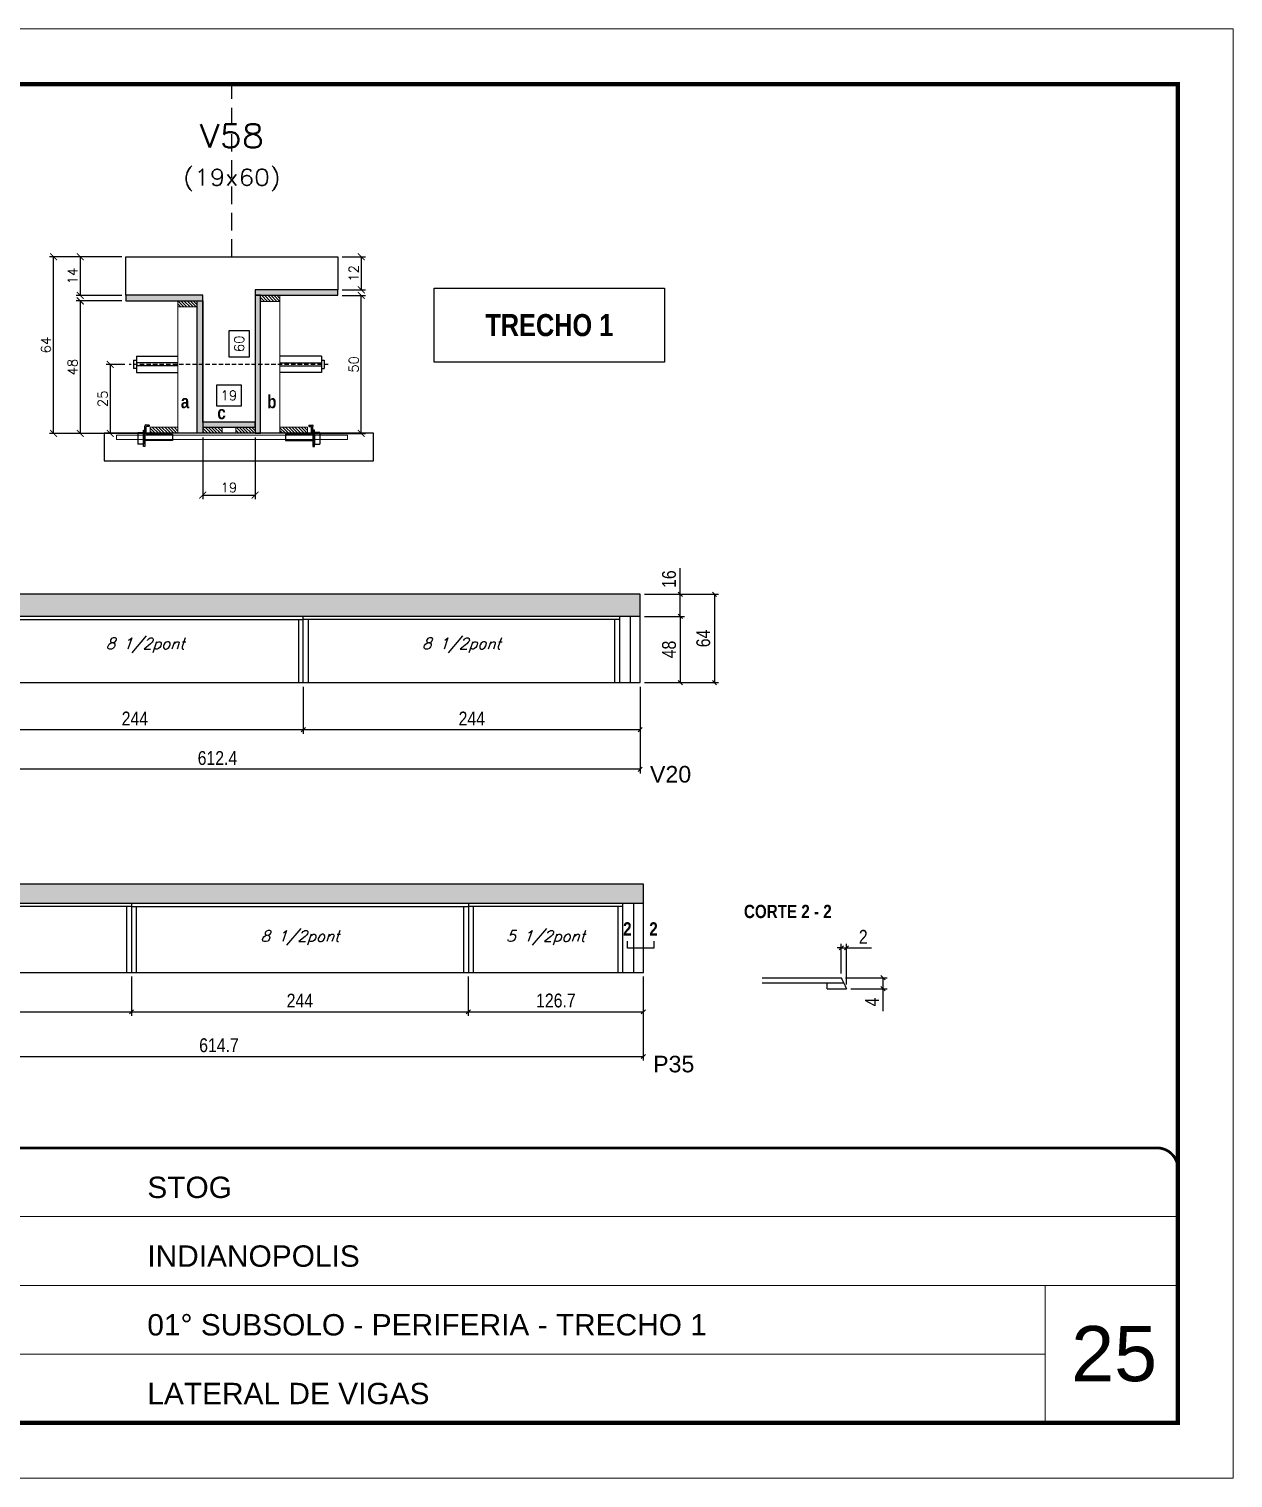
# Model space of a CAD drawing. Extents: x 0 to 6325, y 5574 to 19307.
# Drawn here: x 613 to 1485, y 10169 to 11219 of the extents above; entities that cross this region are included whole.
import ezdxf
from ezdxf.enums import TextEntityAlignment as Align

# ---------------------------------------------------------------- set-up
doc = ezdxf.new("R2010")
doc.units = 0
for name, pattern in [('CONTINUO', [0]), ('DASHED', [0.75, 0.5, -0.25]), ('HIDDEN', [9.525, 6.35, -3.175])]:
    doc.linetypes.add(name, pattern=pattern)
for name, color, linetype in [('1', 1, 'Continuous'), ('5', 5, 'Continuous'), ('barrote', 251, 'Continuous'), ('COTA', 241, 'Continuous'), ('Cota Seção (2x)', 4, 'Continuous'), ('detalhes', 4, 'Continuous'), ('Hachura', 253, 'Continuous'), ('NOMENCLATURA', 7, 'Continuous'), ('Painéis', 200, 'Continuous'), ('presilha', 1, 'Continuous'), ('SARR_2.2x7', 40, 'Continuous'), ('SARR_3.5x7', 81, 'Continuous'), ('TENSOR', 3, 'Continuous'), ('texto', 7, 'Continuous'), ('Texto de Titulo', 7, 'Continuous'), ('Texto Qtd Sarr', 242, 'Continuous')]:
    doc.layers.add(name, color=color, linetype=linetype)
for name, color, linetype, lineweight in [('CARIMBO', 255, 'Continuous', 9), ('CONCRETO', 251, 'Continuous', 25), ('Folhas', 255, 'Continuous', 9), ('Madeira', 126, 'Continuous', 18), ('SARRAFO DE PRESSAO', 251, 'DASHED', 9), ('SCO-___-LAJ', 2, 'Continuous', 0), ('Texto Seção', 7, 'Continuous', 15)]:
    doc.layers.add(name, color=color, linetype=linetype, lineweight=lineweight)
doc.styles.add('arial', font='arial.ttf')
doc.styles.add('COTA TECNICA', font='techl___.ttf', dxfattribs={"height": 10})
doc.styles.add('ROMANC', font='techb___.ttf', dxfattribs={"height": 2.5})
doc.styles.add('Romans', font='romans.shx')
doc.styles.get("Standard").update_dxf_attribs({"font": 'arial.ttf'})
doc.styles.add('TECNICA', font='techb___.ttf', dxfattribs={"height": 10})
doc.dimstyles.new('Cota Seção (2x)', dxfattribs={"dimtxt": 7, "dimasz": 5, "dimexe": 3, "dimexo": 3, "dimgap": 2, "dimtad": 3, "dimdec": 1, "dimlfac": 0.5, "dimzin": 12, "dimdsep": 46, "dimtxsty": 'Romans', "dimblk": 'ARCHTICK', "dimcen": 0, "dimclrd": 4, "dimclre": 4, "dimclrt": 1, "dimadec": 1, "dimazin": 3, "dimtfac": 1, "dimtdec": 1, "dimtmove": 0, "dimatfit": 3, "dimldrblk": 'OBLIQUE', "dimfxl": 1, "dimtolj": 1, "dimtzin": 12, "dimarcsym": 0})
doc.dimstyles.new('Cota Seção interna', dxfattribs={"dimtxt": 7, "dimasz": 6, "dimexe": 0.18, "dimexo": 2, "dimgap": -4, "dimtad": 3, "dimdec": 1, "dimlfac": 0.5, "dimzin": 12, "dimdsep": 46, "dimtxsty": 'Romans', "dimblk": 'ARCHTICK', "dimcen": 0.09, "dimse1": 1, "dimse2": 1, "dimsd1": 1, "dimsd2": 1, "dimclrd": 180, "dimclre": 5, "dimclrt": 1, "dimadec": 0, "dimazin": 3, "dimtfac": 1, "dimtdec": 1, "dimtofl": 0, "dimtmove": 0, "dimatfit": 3, "dimldrblk": 'ARCHTICK', "dimfxl": 1, "dimtolj": 1, "dimtzin": 0, "dimarcsym": 0})
doc.dimstyles.new('PAINEL', dxfattribs={"dimtxt": 10, "dimasz": 3, "dimexe": 3, "dimexo": 3, "dimgap": 3, "dimtad": 1, "dimdec": 1, "dimzin": 12, "dimdsep": 46, "dimtxsty": 'COTA TECNICA', "dimblk1": 'OBLIQUE', "dimblk2": 'OBLIQUE', "dimsah": 1, "dimcen": 0.9, "dimclrd": 4, "dimclre": 4, "dimclrt": 240, "dimadec": 1, "dimazin": 3, "dimtfac": 1, "dimtdec": 1, "dimtmove": 0, "dimatfit": 3, "dimfxl": 1, "dimtolj": 1, "dimtzin": 12, "dimarcsym": 0})
pattern_1 = [(315, (23695.4202, 2695.9056), (1.12253202, 1.12253202), [])]

# ---------------------------------------------------------------- blocks, each defined once
blk = doc.blocks.new('9999999999')
at = {"color": 30, "linetype": 'CONTINUO'}
for p, q in [((98564.6, 34379.6), (99584, 34379.6)), ((98564.6, 34329.8), (99488, 34329.8)), ((99584, 34329.8), (99488, 34329.8)), ((99488, 34329.8), (99488, 34230.2)), ((98564.6, 34280), (99488, 34280))]:
    blk.add_line(p, q, dxfattribs=at)
at = {"color": 30, "linetype": 'CONTINUO', "const_width": 2}
blk.add_lwpolyline([(99584, 34230.2), (99584, 34414.4, 0.414214), (99569, 34429.4), (98229, 34429.4, 0.414214), (98214, 34414.4), (98214, 34245.2, 0.414214), (98229, 34230.2), (99584, 34230.2)], format="xyb", dxfattribs=at)
at = {"layer": 'Folhas'}
blk.add_lwpolyline([(98139, 34190.2), (99624, 34190.2), (99624, 35240.2), (98139, 35240.2)], close=True, dxfattribs=at)
at = {"layer": 'Folhas', "color": 30, "const_width": 3}
blk.add_lwpolyline([(98214, 34230.2), (99584, 34230.2), (99584, 35200.2), (98214, 35200.2)], close=True, dxfattribs=at)
at = {"color": 7, "linetype": 'Continuous', "ltscale": 5, "style": 'arial'}
for s, height, p in [('STOG', 15.48, (98837.7, 34393.1)), ('INDIANOPOLIS', 15.483, (98837.7, 34343.3)), ('01° SUBSOLO - PERIFERIA - TRECHO 1', 15.483, (98837.7, 34293.5)), ('LATERAL DE VIGAS', 15.483, (98837.7, 34243.7))]:
    blk.add_text(s, height=height, dxfattribs=at).set_placement(p)
blk = doc.blocks.new('titulo1')
at = {"layer": 'Defpoints', "color": 252, "linetype": 'HIDDEN', "ltscale": 2}
blk.add_line((0, 0), (0, 125), dxfattribs=at)
at = {"layer": 'Defpoints', "style": 'Romans', "oblique": 15}
blk.add_attdef('FOLHA', text='', height=10, dxfattribs=at).set_placement((0, 15.6), align=Align.MIDDLE_CENTER)
at = {"layer": 'Texto Qtd Sarr', "color": 3, "style": 'Romans', "oblique": 15}
for tag, height, p in [('TITULO', 17, (0, 71.4)), ('SEÇÃO', 12, (0, 41.5))]:
    blk.add_attdef(tag, text='', height=height, dxfattribs=at).set_placement(p, align=Align.MIDDLE_CENTER)
blk = doc.blocks.new('_ArchTick')
at = {"color": 0, "linetype": 'ByBlock', "const_width": 0.15}
blk.add_lwpolyline([(-0.5, -0.5), (0.5, 0.5)], dxfattribs=at)
blk = doc.blocks.new('*D3122')
at = {"layer": 'COTA', "color": 4, "lineweight": -2, "transparency": 16777216}
for p, q in [((839.8, 11053.5), (856.7, 11053.5)), ((853.7, 11053.5), (853.7, 11029.5)), ((839.8, 11029.5), (856.7, 11029.5))]:
    blk.add_line(p, q, dxfattribs=at)
at = {"layer": 'Defpoints', "color": 0, "transparency": 16777216}
for p in [(836.8, 11053.5), (836.8, 11029.5), (853.7, 11029.5)]:
    blk.add_point(p, dxfattribs=at)
at = {"layer": 'COTA', "color": 4, "lineweight": -2, "transparency": 16777216, "xscale": 5, "yscale": 5, "zscale": 5}
for p, rotation in [((853.7, 11053.5), 90), ((853.7, 11029.5), 270)]:
    blk.add_blockref('_ArchTick', p, dxfattribs=dict(at, rotation=rotation))
at = {"layer": 'COTA', "color": 1, "transparency": 16777216, "insert": (848.2, 11041.5), "char_height": 7, "attachment_point": 5, "rotation": 90, "style": 'Romans'}
blk.add_mtext('\\A1;12', dxfattribs=at)
blk = doc.blocks.new('_Oblique')
at = {"layer": '1', "color": 0, "lineweight": -2}
blk.add_line((-0.5, -0.5), (0.5, 0.5), dxfattribs=at)
blk = doc.blocks.new('*D3123')
at = {"layer": 'COTA', "color": 4, "lineweight": -2, "transparency": 16777216}
for p, q in [((680.2, 11053.5), (627.8, 11053.5)), ((630.8, 10925.5), (630.8, 11053.5)), ((702.2, 10925.5), (627.8, 10925.5))]:
    blk.add_line(p, q, dxfattribs=at)
at = {"layer": 'Defpoints', "color": 0, "transparency": 16777216}
for p in [(630.8, 11053.5), (683.2, 11053.5), (705.2, 10925.5)]:
    blk.add_point(p, dxfattribs=at)
at = {"layer": 'COTA', "color": 4, "lineweight": -2, "transparency": 16777216, "xscale": 5, "yscale": 5, "zscale": 5}
for p, rotation in [((630.8, 11053.5), 90), ((630.8, 10925.5), 270)]:
    blk.add_blockref('_ArchTick', p, dxfattribs=dict(at, rotation=rotation))
at = {"layer": 'COTA', "color": 1, "transparency": 16777216, "insert": (625.3, 10989.5), "char_height": 7, "attachment_point": 5, "rotation": 90, "style": 'Romans'}
blk.add_mtext('\\A1;64', dxfattribs=at)
blk = doc.blocks.new('*D3124')
at = {"layer": 'COTA', "color": 4, "lineweight": -2, "transparency": 16777216}
for p, q in [((839.8, 11025.5), (856.7, 11025.5)), ((853.7, 10925.5), (853.7, 11025.5)), ((813.4, 10925.5), (856.7, 10925.5))]:
    blk.add_line(p, q, dxfattribs=at)
at = {"layer": 'Defpoints', "color": 0, "transparency": 16777216}
for p in [(836.8, 11025.5), (853.7, 11025.5), (810.4, 10925.5)]:
    blk.add_point(p, dxfattribs=at)
at = {"layer": 'COTA', "color": 4, "lineweight": -2, "transparency": 16777216, "xscale": 5, "yscale": 5, "zscale": 5}
for p, rotation in [((853.7, 11025.5), 90), ((853.7, 10925.5), 270)]:
    blk.add_blockref('_ArchTick', p, dxfattribs=dict(at, rotation=rotation))
at = {"layer": 'COTA', "color": 1, "transparency": 16777216, "insert": (848.2, 10975.5), "char_height": 7, "attachment_point": 5, "rotation": 90, "style": 'Romans'}
blk.add_mtext('\\A1;50', dxfattribs=at)
blk = doc.blocks.new('*D3125')
at = {"layer": 'Cota Seção (2x)', "color": 180, "lineweight": -2, "transparency": 16777216}
for p, q in [((772.8, 10999.9), (757.8, 10999.9)), ((757.8, 10999.9), (757.8, 10980.9)), ((772.8, 10980.9), (772.8, 10999.9)), ((757.8, 10980.9), (772.8, 10980.9))]:
    blk.add_line(p, q, dxfattribs=at)
at = {"layer": 'Defpoints', "color": 0, "transparency": 16777216}
for p in [(776.8, 11053.5), (787.8, 11053.5), (787.8, 10933.5)]:
    blk.add_point(p, dxfattribs=at)
at = {"layer": 'Cota Seção (2x)', "color": 1, "transparency": 16777216, "insert": (765.3, 10990.4), "char_height": 7, "attachment_point": 5, "rotation": 90, "style": 'Romans'}
blk.add_mtext('\\A1;60', dxfattribs=at)
blk = doc.blocks.new('*D3126')
at = {"layer": 'COTA', "color": 4, "lineweight": -2, "transparency": 16777216}
for p, q in [((680.2, 11053.5), (647.1, 11053.5)), ((650.1, 11053.5), (650.1, 11025.5)), ((680.2, 11025.5), (647.1, 11025.5))]:
    blk.add_line(p, q, dxfattribs=at)
at = {"layer": 'Defpoints', "color": 0, "transparency": 16777216}
for p in [(683.2, 11053.5), (650.1, 11025.5), (683.2, 11025.5)]:
    blk.add_point(p, dxfattribs=at)
at = {"layer": 'COTA', "color": 4, "lineweight": -2, "transparency": 16777216, "xscale": 5, "yscale": 5, "zscale": 5}
for p, rotation in [((650.1, 11053.5), 90), ((650.1, 11025.5), 270)]:
    blk.add_blockref('_ArchTick', p, dxfattribs=dict(at, rotation=rotation))
at = {"layer": 'COTA', "color": 1, "transparency": 16777216, "insert": (644.6, 11039.5), "char_height": 7, "attachment_point": 5, "rotation": 90, "style": 'Romans'}
blk.add_mtext('\\A1;14', dxfattribs=at)
blk = doc.blocks.new('*D3127')
at = {"layer": 'COTA', "color": 4, "lineweight": -2, "transparency": 16777216}
for p, q in [((680.2, 11021.5), (647.1, 11021.5)), ((650.1, 11021.5), (650.1, 10925.5)), ((702.2, 10925.5), (647.1, 10925.5))]:
    blk.add_line(p, q, dxfattribs=at)
at = {"layer": 'Defpoints', "color": 0, "transparency": 16777216}
for p in [(683.2, 11021.5), (650.1, 10925.5), (705.2, 10925.5)]:
    blk.add_point(p, dxfattribs=at)
at = {"layer": 'COTA', "color": 4, "lineweight": -2, "transparency": 16777216, "xscale": 5, "yscale": 5, "zscale": 5}
for p, rotation in [((650.1, 11021.5), 90), ((650.1, 10925.5), 270)]:
    blk.add_blockref('_ArchTick', p, dxfattribs=dict(at, rotation=rotation))
at = {"layer": 'COTA', "color": 1, "transparency": 16777216, "insert": (644.6, 10973.5), "char_height": 7, "attachment_point": 5, "rotation": 90, "style": 'Romans'}
blk.add_mtext('\\A1;48', dxfattribs=at)
blk = doc.blocks.new('PRESILHA METÁLICA 1')
at = {"layer": 'presilha'}
for p, q in [((7.5, 10.6), (7.5, 19.9)), ((12, 21), (8.6, 21)), ((9, 11.6), (9, 18.9)), ((12, 19.5), (9.6, 19.5)), ((12, 21), (12, 19.5)), ((0, 13), (6, 13)), ((0, 13), (0, 0)), ((6, 0), (0, 0)), ((6, 15.5), (7.5, 15.5)), ((6, -2.5), (6, 15.5)), ((6, 13), (6, 0)), ((7.5, 15.5), (7.5, -2.5)), ((37.5, 4.1), (7.5, 4.1)), ((37.5, 11), (9.6, 11)), ((37.5, 11), (37.5, 4.1)), ((7.5, -2.5), (6, -2.5))]:
    blk.add_line(p, q, dxfattribs=at)
for centre, radius, start, end in [((8.6, 19.9), 1.14, 90, 180), ((9.6, 18.9), 0.57, 90, 180), ((9.6, 11.6), 0.57, 180, 270)]:
    blk.add_arc(centre, radius, start, end, dxfattribs=at)
blk = doc.blocks.new('*D3128')
at = {"layer": 'COTA', "color": 4, "lineweight": -2, "transparency": 16777216}
for p, q in [((738.8, 10922.5), (738.8, 10877.8)), ((776.8, 10922.5), (776.8, 10877.8)), ((738.8, 10880.8), (776.8, 10880.8))]:
    blk.add_line(p, q, dxfattribs=at)
at = {"layer": 'Defpoints', "color": 0, "transparency": 16777216}
for p in [(738.8, 10925.5), (776.8, 10925.5), (776.8, 10880.8)]:
    blk.add_point(p, dxfattribs=at)
at = {"layer": 'COTA', "color": 4, "lineweight": -2, "transparency": 16777216, "xscale": 5, "yscale": 5, "zscale": 5, "rotation": 180}
blk.add_blockref('_ArchTick', (738.8, 10880.8), dxfattribs=at)
at = {"layer": 'COTA', "color": 4, "lineweight": -2, "transparency": 16777216, "xscale": 5, "yscale": 5, "zscale": 5}
blk.add_blockref('_ArchTick', (776.8, 10880.8), dxfattribs=at)
at = {"layer": 'COTA', "color": 1, "transparency": 16777216, "insert": (757.8, 10886.3), "char_height": 7, "attachment_point": 5, "style": 'Romans'}
blk.add_mtext('\\A1;19', dxfattribs=at)
blk = doc.blocks.new('*D3129')
at = {"layer": 'Cota Seção (2x)', "color": 180, "lineweight": -2, "transparency": 16777216}
for p, q in [((766.8, 10960.5), (748.8, 10960.5)), ((748.8, 10960.5), (748.8, 10945.5)), ((766.8, 10945.5), (766.8, 10960.5)), ((748.8, 10945.5), (766.8, 10945.5))]:
    blk.add_line(p, q, dxfattribs=at)
at = {"layer": 'Defpoints', "color": 0, "transparency": 16777216}
for p in [(776.8, 10941.5), (738.8, 10925.5), (776.8, 10925.5)]:
    blk.add_point(p, dxfattribs=at)
at = {"layer": 'Cota Seção (2x)', "color": 1, "transparency": 16777216, "insert": (757.8, 10953), "char_height": 7, "attachment_point": 5, "style": 'Romans'}
blk.add_mtext('\\A1;19', dxfattribs=at)
blk = doc.blocks.new('*D3130')
at = {"layer": 'COTA', "color": 4, "lineweight": -2, "transparency": 16777216}
for p, q in [((443.2, 10531.9), (443.2, 10471)), ((1057.9, 10531.9), (1057.9, 10471)), ((443.2, 10474), (1057.9, 10474))]:
    blk.add_line(p, q, dxfattribs=at)
at = {"layer": 'Defpoints', "color": 0, "transparency": 16777216}
for p in [(443.2, 10534.9), (1057.9, 10534.9), (1057.9, 10474)]:
    blk.add_point(p, dxfattribs=at)
at = {"layer": 'COTA', "color": 4, "lineweight": -2, "transparency": 16777216, "xscale": 3, "yscale": 3, "zscale": 3, "rotation": 180}
blk.add_blockref('_Oblique', (443.2, 10474), dxfattribs=at)
at = {"layer": 'COTA', "color": 4, "lineweight": -2, "transparency": 16777216, "xscale": 3, "yscale": 3, "zscale": 3}
blk.add_blockref('_Oblique', (1057.9, 10474), dxfattribs=at)
at = {"layer": 'COTA', "color": 240, "transparency": 16777216, "insert": (750.6, 10482.1), "char_height": 10, "attachment_point": 5, "style": 'COTA TECNICA'}
blk.add_mtext('\\A1;614.7', dxfattribs=at)
blk = doc.blocks.new('*D3131')
at = {"layer": 'COTA', "color": 4, "lineweight": -2, "transparency": 16777216}
for p, q in [((443.3, 10741.9), (443.3, 10679.1)), ((1055.7, 10741.9), (1055.7, 10679.1)), ((1055.7, 10682.1), (443.3, 10682.1))]:
    blk.add_line(p, q, dxfattribs=at)
at = {"layer": 'Defpoints', "color": 0, "transparency": 16777216}
for p in [(443.3, 10744.9), (1055.7, 10744.9), (443.3, 10682.1)]:
    blk.add_point(p, dxfattribs=at)
at = {"layer": 'COTA', "color": 4, "lineweight": -2, "transparency": 16777216, "xscale": 3, "yscale": 3, "zscale": 3, "rotation": 180}
blk.add_blockref('_Oblique', (443.3, 10682.1), dxfattribs=at)
at = {"layer": 'COTA', "color": 4, "lineweight": -2, "transparency": 16777216, "xscale": 3, "yscale": 3, "zscale": 3}
blk.add_blockref('_Oblique', (1055.7, 10682.1), dxfattribs=at)
at = {"layer": 'COTA', "color": 240, "transparency": 16777216, "insert": (749.5, 10690.2), "char_height": 10, "attachment_point": 5, "style": 'COTA TECNICA'}
blk.add_mtext('\\A1;612.4', dxfattribs=at)
blk = doc.blocks.new('*D4291')
at = {"layer": 'COTA', "color": 4, "lineweight": -2, "transparency": 16777216}
for p, q in [((1201.3, 10552.7), (1198.3, 10552.7)), ((1201.3, 10534.1), (1201.3, 10555.7)), ((1201.3, 10552.7), (1205.1, 10552.7)), ((1205.1, 10526.1), (1205.1, 10555.7)), ((1205.1, 10552.7), (1223.3, 10552.7))]:
    blk.add_line(p, q, dxfattribs=at)
at = {"layer": 'Defpoints', "color": 0, "transparency": 16777216}
for p in [(1205.1, 10552.7), (1201.3, 10531.1), (1205.1, 10523.1)]:
    blk.add_point(p, dxfattribs=at)
at = {"layer": 'COTA', "color": 4, "lineweight": -2, "transparency": 16777216, "xscale": 3, "yscale": 3, "zscale": 3}
blk.add_blockref('_Oblique', (1201.3, 10552.7), dxfattribs=at)
at = {"layer": 'COTA', "color": 4, "lineweight": -2, "transparency": 16777216, "xscale": 3, "yscale": 3, "zscale": 3, "rotation": 180}
blk.add_blockref('_Oblique', (1205.1, 10552.7), dxfattribs=at)
at = {"layer": 'COTA', "color": 240, "transparency": 16777216, "insert": (1217.2, 10560.7), "char_height": 10, "attachment_point": 5, "style": 'COTA TECNICA'}
blk.add_mtext('\\A1;2', dxfattribs=at)
blk = doc.blocks.new('*D3132')
at = {"layer": 'COTA', "color": 4, "lineweight": -2, "transparency": 16777216}
for p, q in [((1204.3, 10531.1), (1234.5, 10531.1)), ((1208.1, 10523.1), (1234.5, 10523.1)), ((1231.5, 10531.1), (1231.5, 10523.1)), ((1231.5, 10523.1), (1231.5, 10506.9))]:
    blk.add_line(p, q, dxfattribs=at)
at = {"layer": 'Defpoints', "color": 0, "transparency": 16777216}
for p in [(1201.3, 10531.1), (1205.1, 10523.1), (1231.5, 10523.1)]:
    blk.add_point(p, dxfattribs=at)
at = {"layer": 'COTA', "color": 4, "lineweight": -2, "transparency": 16777216, "xscale": 3, "yscale": 3, "zscale": 3}
for p, rotation in [((1231.5, 10531.1), 90), ((1231.5, 10523.1), 270)]:
    blk.add_blockref('_Oblique', p, dxfattribs=dict(at, rotation=rotation))
at = {"layer": 'COTA', "color": 240, "transparency": 16777216, "insert": (1223.5, 10513.5), "char_height": 10, "attachment_point": 5, "rotation": 90, "style": 'COTA TECNICA'}
blk.add_mtext('\\A1;4', dxfattribs=at)
blk = doc.blocks.new('*D4292')
at = {"layer": 'COTA', "color": 4, "lineweight": -2, "transparency": 16777216}
for p, q in [((443.2, 10531.9), (443.2, 10503.4)), ((687.2, 10531.9), (687.2, 10503.4)), ((443.2, 10506.4), (687.2, 10506.4))]:
    blk.add_line(p, q, dxfattribs=at)
at = {"layer": 'Defpoints', "color": 0, "transparency": 16777216}
for p in [(443.2, 10534.9), (687.2, 10534.9), (687.2, 10506.4)]:
    blk.add_point(p, dxfattribs=at)
at = {"layer": 'COTA', "color": 4, "lineweight": -2, "transparency": 16777216, "xscale": 3, "yscale": 3, "zscale": 3, "rotation": 180}
blk.add_blockref('_Oblique', (443.2, 10506.4), dxfattribs=at)
at = {"layer": 'COTA', "color": 4, "lineweight": -2, "transparency": 16777216, "xscale": 3, "yscale": 3, "zscale": 3}
blk.add_blockref('_Oblique', (687.2, 10506.4), dxfattribs=at)
at = {"layer": 'COTA', "color": 240, "transparency": 16777216, "insert": (565.2, 10514.5), "char_height": 10, "attachment_point": 5, "style": 'COTA TECNICA'}
blk.add_mtext('\\A1;244', dxfattribs=at)
blk = doc.blocks.new('*D4293')
at = {"layer": 'COTA', "color": 4, "lineweight": -2, "transparency": 16777216}
for p, q in [((687.2, 10531.9), (687.2, 10503.4)), ((931.2, 10531.9), (931.2, 10503.4)), ((687.2, 10506.4), (931.2, 10506.4))]:
    blk.add_line(p, q, dxfattribs=at)
at = {"layer": 'Defpoints', "color": 0, "transparency": 16777216}
for p in [(687.2, 10534.9), (931.2, 10534.9), (931.2, 10506.4)]:
    blk.add_point(p, dxfattribs=at)
at = {"layer": 'COTA', "color": 4, "lineweight": -2, "transparency": 16777216, "xscale": 3, "yscale": 3, "zscale": 3, "rotation": 180}
blk.add_blockref('_Oblique', (687.2, 10506.4), dxfattribs=at)
at = {"layer": 'COTA', "color": 4, "lineweight": -2, "transparency": 16777216, "xscale": 3, "yscale": 3, "zscale": 3}
blk.add_blockref('_Oblique', (931.2, 10506.4), dxfattribs=at)
at = {"layer": 'COTA', "color": 240, "transparency": 16777216, "insert": (809.2, 10514.5), "char_height": 10, "attachment_point": 5, "style": 'COTA TECNICA'}
blk.add_mtext('\\A1;244', dxfattribs=at)
blk = doc.blocks.new('*D3133')
at = {"layer": 'COTA', "color": 4, "lineweight": -2, "transparency": 16777216}
for p, q in [((931.2, 10531.9), (931.2, 10503.4)), ((1057.9, 10531.9), (1057.9, 10503.4)), ((931.2, 10506.4), (1057.9, 10506.4))]:
    blk.add_line(p, q, dxfattribs=at)
at = {"layer": 'Defpoints', "color": 0, "transparency": 16777216}
for p in [(931.2, 10534.9), (1057.9, 10534.9), (1057.9, 10506.4)]:
    blk.add_point(p, dxfattribs=at)
at = {"layer": 'COTA', "color": 4, "lineweight": -2, "transparency": 16777216, "xscale": 3, "yscale": 3, "zscale": 3, "rotation": 180}
blk.add_blockref('_Oblique', (931.2, 10506.4), dxfattribs=at)
at = {"layer": 'COTA', "color": 4, "lineweight": -2, "transparency": 16777216, "xscale": 3, "yscale": 3, "zscale": 3}
blk.add_blockref('_Oblique', (1057.9, 10506.4), dxfattribs=at)
at = {"layer": 'COTA', "color": 240, "transparency": 16777216, "insert": (994.6, 10514.5), "char_height": 10, "attachment_point": 5, "style": 'COTA TECNICA'}
blk.add_mtext('\\A1;126.7', dxfattribs=at)
blk = doc.blocks.new('*D3137')
at = {"layer": 'COTA', "color": 4, "lineweight": -2, "transparency": 16777216}
for p, q in [((1058.7, 10792.9), (1087.7, 10792.9)), ((1084.7, 10792.9), (1084.7, 10744.9)), ((1058.7, 10744.9), (1087.7, 10744.9))]:
    blk.add_line(p, q, dxfattribs=at)
at = {"layer": 'Defpoints', "color": 0, "transparency": 16777216}
for p in [(1055.7, 10792.9), (1055.7, 10744.9), (1084.7, 10744.9)]:
    blk.add_point(p, dxfattribs=at)
at = {"layer": 'COTA', "color": 4, "lineweight": -2, "transparency": 16777216, "xscale": 3, "yscale": 3, "zscale": 3}
for p, rotation in [((1084.7, 10792.9), 90), ((1084.7, 10744.9), 270)]:
    blk.add_blockref('_Oblique', p, dxfattribs=dict(at, rotation=rotation))
at = {"layer": 'COTA', "color": 240, "transparency": 16777216, "insert": (1076.6, 10768.9), "char_height": 10, "attachment_point": 5, "rotation": 90, "style": 'COTA TECNICA'}
blk.add_mtext('\\A1;48', dxfattribs=at)
blk = doc.blocks.new('*D3117')
at = {"layer": 'COTA', "color": 4, "lineweight": -2, "transparency": 16777216}
for p, q in [((1084.7, 10808.9), (1084.7, 10827.9)), ((1058.7, 10808.9), (1087.7, 10808.9)), ((1084.7, 10792.9), (1084.7, 10808.9)), ((1058.7, 10792.9), (1087.7, 10792.9))]:
    blk.add_line(p, q, dxfattribs=at)
at = {"layer": 'Defpoints', "color": 0, "transparency": 16777216}
for p in [(1055.7, 10808.9), (1084.7, 10808.9), (1055.7, 10792.9)]:
    blk.add_point(p, dxfattribs=at)
at = {"layer": 'COTA', "color": 4, "lineweight": -2, "transparency": 16777216, "xscale": 3, "yscale": 3, "zscale": 3}
for p, rotation in [((1084.7, 10808.9), 90), ((1084.7, 10792.9), 270)]:
    blk.add_blockref('_Oblique', p, dxfattribs=dict(at, rotation=rotation))
at = {"layer": 'COTA', "color": 240, "transparency": 16777216, "insert": (1076.6, 10819.9), "char_height": 10, "attachment_point": 5, "rotation": 90, "style": 'COTA TECNICA'}
blk.add_mtext('\\A1;16', dxfattribs=at)
blk = doc.blocks.new('*D3118')
at = {"layer": 'COTA', "color": 4, "lineweight": -2, "transparency": 16777216}
for p, q in [((1058.7, 10808.9), (1112.5, 10808.9)), ((1109.5, 10808.9), (1109.5, 10744.9)), ((1058.7, 10744.9), (1112.5, 10744.9))]:
    blk.add_line(p, q, dxfattribs=at)
at = {"layer": 'Defpoints', "color": 0, "transparency": 16777216}
for p in [(1055.7, 10808.9), (1055.7, 10744.9), (1109.5, 10744.9)]:
    blk.add_point(p, dxfattribs=at)
at = {"layer": 'COTA', "color": 4, "lineweight": -2, "transparency": 16777216, "xscale": 3, "yscale": 3, "zscale": 3}
for p, rotation in [((1109.5, 10808.9), 90), ((1109.5, 10744.9), 270)]:
    blk.add_blockref('_Oblique', p, dxfattribs=dict(at, rotation=rotation))
at = {"layer": 'COTA', "color": 240, "transparency": 16777216, "insert": (1101.4, 10776.9), "char_height": 10, "attachment_point": 5, "rotation": 90, "style": 'COTA TECNICA'}
blk.add_mtext('\\A1;64', dxfattribs=at)
blk = doc.blocks.new('*D4289')
at = {"layer": 'COTA', "color": 4, "lineweight": -2, "transparency": 16777216}
for p, q in [((811.7, 10741.9), (811.7, 10707.8)), ((1055.7, 10741.9), (1055.7, 10707.8)), ((1055.7, 10710.8), (811.7, 10710.8))]:
    blk.add_line(p, q, dxfattribs=at)
at = {"layer": 'Defpoints', "color": 0, "transparency": 16777216}
for p in [(811.7, 10744.9), (1055.7, 10744.9), (811.7, 10710.8)]:
    blk.add_point(p, dxfattribs=at)
at = {"layer": 'COTA', "color": 4, "lineweight": -2, "transparency": 16777216, "xscale": 3, "yscale": 3, "zscale": 3, "rotation": 180}
blk.add_blockref('_Oblique', (811.7, 10710.8), dxfattribs=at)
at = {"layer": 'COTA', "color": 4, "lineweight": -2, "transparency": 16777216, "xscale": 3, "yscale": 3, "zscale": 3}
blk.add_blockref('_Oblique', (1055.7, 10710.8), dxfattribs=at)
at = {"layer": 'COTA', "color": 240, "transparency": 16777216, "insert": (933.7, 10718.9), "char_height": 10, "attachment_point": 5, "style": 'COTA TECNICA'}
blk.add_mtext('\\A1;244', dxfattribs=at)
blk = doc.blocks.new('*D4290')
at = {"layer": 'COTA', "color": 4, "lineweight": -2, "transparency": 16777216}
for p, q in [((567.7, 10741.9), (567.7, 10707.8)), ((811.7, 10741.9), (811.7, 10707.8)), ((811.7, 10710.8), (567.7, 10710.8))]:
    blk.add_line(p, q, dxfattribs=at)
at = {"layer": 'Defpoints', "color": 0, "transparency": 16777216}
for p in [(567.7, 10744.9), (811.7, 10744.9), (567.7, 10710.8)]:
    blk.add_point(p, dxfattribs=at)
at = {"layer": 'COTA', "color": 4, "lineweight": -2, "transparency": 16777216, "xscale": 3, "yscale": 3, "zscale": 3, "rotation": 180}
blk.add_blockref('_Oblique', (567.7, 10710.8), dxfattribs=at)
at = {"layer": 'COTA', "color": 4, "lineweight": -2, "transparency": 16777216, "xscale": 3, "yscale": 3, "zscale": 3}
blk.add_blockref('_Oblique', (811.7, 10710.8), dxfattribs=at)
at = {"layer": 'COTA', "color": 240, "transparency": 16777216, "insert": (689.7, 10718.9), "char_height": 10, "attachment_point": 5, "style": 'COTA TECNICA'}
blk.add_mtext('\\A1;244', dxfattribs=at)
blk = doc.blocks.new('*D4147')
at = {"layer": 'COTA', "color": 4, "lineweight": -2, "transparency": 16777216}
for p, q in [((682.5, 10975.5), (668.9, 10975.5)), ((671.9, 10975.5), (671.9, 10925.5)), ((687.5, 10925.5), (668.9, 10925.5))]:
    blk.add_line(p, q, dxfattribs=at)
at = {"layer": 'Defpoints', "color": 0, "transparency": 16777216}
for p in [(685.5, 10975.5), (671.9, 10925.5), (690.5, 10925.5)]:
    blk.add_point(p, dxfattribs=at)
at = {"layer": 'COTA', "color": 4, "lineweight": -2, "transparency": 16777216, "xscale": 5, "yscale": 5, "zscale": 5}
for p, rotation in [((671.9, 10975.5), 90), ((671.9, 10925.5), 270)]:
    blk.add_blockref('_ArchTick', p, dxfattribs=dict(at, rotation=rotation))
at = {"layer": 'COTA', "color": 1, "transparency": 16777216, "insert": (666.4, 10950.5), "char_height": 7, "attachment_point": 5, "rotation": 90, "style": 'Romans'}
blk.add_mtext('\\A1;25', dxfattribs=at)

msp = doc.modelspace()

# ---------------------------------------------------------------- hatches: boundary and pattern name
at = {"layer": 'COTA'}
h = msp.add_hatch(dxfattribs=at)
h.set_pattern_fill('AR-CONC', color=256, scale=0.03)
h.set_pattern_definition([(50, (-1584.082, -932.682), (5.46554, -0.4781726), [0.5715, -6.2865]), (355, (-1584.082, -932.682), (-1.0573026, 5.7317054), [0.4572, -5.0292175]), (100.451445, (-1583.6264, -932.7216), (4.4082374, 5.2535326), [0.4857003, -5.3427073]), (46.1842, (-1584.082, -931.158), (8.1323712, -1.26127), [0.85725, -9.42975]), (96.63556, (-1583.404, -931.263), (7.122124, 7.4227837), [0.7285507, -8.014068]), (351.18415, (-1584.082, -931.158), (7.122124, 7.422784), [0.685799, -7.543792]), (21, (-1583.32, -931.539), (4.5484317, -3.067956), [0.5715, -6.2865]), (326, (-1583.32, -931.539), (1.8540609, 5.525639), [0.4572, -5.0292]), (71.451445, (-1582.941, -931.7945), (6.4024926, 2.457683), [0.4857003, -5.342698]), (37.5, (-1584.0819, -932.6818), (0.0926581, 2.53665117), [0, -4.96824, 0, -5.1054, 0, -5.04825]), (7.5, (-1584.082, -932.6818), (2.0045899, 3.00541724), [0, -2.91084, 0, -4.85394, 0, -1.92405]), (327.5, (-1585.7812, -932.6818), (4.06771786, -0.17186232), [0, -1.905, 0, -5.9436, 0, -7.8867]), (317.5, (-1586.543, -932.6818), (4.4438754, 0.7627947), [0, -2.4765, 0, -3.94716, 0, -5.6007])])
h.paths.add_polyline_path([(443.25, 10808.91), (443.25, 10792.91), (1055.67, 10792.91), (1055.67, 10808.91)])
h = msp.add_hatch(dxfattribs=at)
h.set_pattern_fill('AR-CONC', color=256, scale=0.03)
h.set_pattern_definition([(50, (-1585, -1330.6076), (5.46554, -0.4781726), [0.5715, -6.2865]), (355, (-1585, -1330.6076), (-1.0573026, 5.7317054), [0.4572, -5.0292175]), (100.451445, (-1584.5445, -1330.6475), (4.4082374, 5.2535326), [0.4857003, -5.3427073]), (46.1842, (-1585, -1329.0836), (8.1323712, -1.26127), [0.85725, -9.42975]), (96.63556, (-1584.322, -1329.189), (7.122124, 7.4227837), [0.7285507, -8.014068]), (351.18415, (-1585, -1329.084), (7.122124, 7.422784), [0.685799, -7.543792]), (21, (-1584.238, -1329.4646), (4.5484317, -3.067956), [0.5715, -6.2865]), (326, (-1584.238, -1329.4646), (1.8540609, 5.525639), [0.4572, -5.0292]), (71.451445, (-1583.859, -1329.7203), (6.4024926, 2.457683), [0.4857003, -5.3426981]), (37.5, (-1585, -1330.6076), (0.0926581, 2.53665117), [0, -4.96824, 0, -5.1054, 0, -5.04825]), (7.5, (-1585, -1330.6076), (2.0045899, 3.00541724), [0, -2.91084, 0, -4.85394, 0, -1.92405]), (327.5, (-1586.6993, -1330.6076), (4.06771786, -0.17186232), [0, -1.905, 0, -5.9436, 0, -7.8867]), (317.5, (-1587.4613, -1330.6076), (4.4438754, 0.7627947), [0, -2.4765, 0, -3.94716, 0, -5.6007])])
h.paths.add_polyline_path([(443.25, 10598.89), (443.25, 10584.89), (1057.95, 10584.89), (1057.95, 10598.89)])
at = {"layer": 'Hachura'}
h = msp.add_hatch(color=256, dxfattribs=at)
h.dxf.hatch_style = 1
h.paths.add_polyline_path([(738.8, 11021.55), (738.8, 11025.55), (683.2, 11025.55), (683.2, 11021.55)])
h = msp.add_hatch(color=256, dxfattribs=at)
h.dxf.hatch_style = 1
h.paths.add_polyline_path([(734.8, 11025.55), (738.8, 11025.55), (738.8, 10925.55), (734.8, 10925.55)])
h = msp.add_hatch(color=256, dxfattribs=at)
h.dxf.hatch_style = 1
h.paths.add_polyline_path([(836.8, 11025.55), (836.8, 11029.55), (776.8, 11029.55), (776.8, 11025.55)])
h = msp.add_hatch(color=256, dxfattribs=at)
h.dxf.hatch_style = 1
h.paths.add_polyline_path([(780.8, 11025.55), (776.8, 11025.55), (776.8, 10925.55), (780.8, 10925.55)])
h = msp.add_hatch(dxfattribs=at)
h.set_pattern_fill('ANSI31', color=256, scale=0.5, angle=270, style=0)
h.set_pattern_definition([(315, (23695.4202, 2717.9056), (1.12253202, 1.12253202), [])])
h.paths.add_polyline_path([(780.8, 11021.15), (780.8, 11025.55), (794.8, 11025.55), (794.8, 11021.15)])
h = msp.add_hatch(dxfattribs=at)
h.set_pattern_fill('ANSI31', color=256, scale=0.5, angle=270, style=0)
h.set_pattern_definition([(315, (23695.4202, 2713.9056), (1.12253202, 1.12253202), [])])
h.paths.add_polyline_path([(734.8, 11017.15), (734.8, 11021.55), (720.8, 11021.55), (720.8, 11017.15)])
h = msp.add_hatch(color=256, dxfattribs=at)
h.dxf.hatch_style = 1
h.paths.add_polyline_path([(776.8, 10929.95), (776.8, 10933.55), (738.8, 10933.55), (738.8, 10929.95)])
h = msp.add_hatch(dxfattribs=at)
h.set_pattern_fill('ANSI31', color=256, scale=0.5, angle=270, style=0)
h.set_pattern_definition([(315, (23695.4202, 2695.9056), (1.12253202, 1.12253202), [])])
h.paths.add_polyline_path([(700.8, 10925.55), (700.8, 10929.95), (720.8, 10929.95), (720.8, 10925.55)])
h = msp.add_hatch(dxfattribs=at)
h.set_pattern_fill('ANSI31', color=256, scale=0.5, angle=270, style=0)
h.set_pattern_definition(pattern_1)
h.paths.add_polyline_path([(738.8, 10925.55), (738.8, 10929.95), (752.8, 10929.95), (752.8, 10925.55)])
h = msp.add_hatch(dxfattribs=at)
h.set_pattern_fill('ANSI31', color=256, scale=0.5, angle=270, style=0)
h.set_pattern_definition(pattern_1)
h.paths.add_polyline_path([(776.8, 10925.55), (776.8, 10929.95), (762.8, 10929.95), (762.8, 10925.55)])
h = msp.add_hatch(dxfattribs=at)
h.set_pattern_fill('ANSI31', color=256, scale=0.5, angle=270, style=0)
h.set_pattern_definition(pattern_1)
h.paths.add_polyline_path([(814.8, 10925.55), (814.8, 10929.95), (794.8, 10929.95), (794.8, 10925.55)])

# ---------------------------------------------------------------- linework, layer by layer
at = {"ltscale": 3}
for p, q in [((688.8, 10978.52), (688.8, 10972.52)), ((688.8, 10978.52), (690.8, 10978.52)), ((690.8, 10972.52), (688.8, 10972.52)), ((690.8, 10981.52), (690.8, 10969.52)), ((690.8, 10981.52), (720.8, 10981.52)), ((720.8, 10976.52), (690.8, 10976.52)), ((720.8, 10974.52), (690.8, 10974.52)), ((824.8, 10981.52), (794.8, 10981.52)), ((794.8, 10976.52), (824.8, 10976.52)), ((794.8, 10974.52), (824.8, 10974.52)), ((824.8, 10981.52), (824.8, 10969.52)), ((824.8, 10978.52), (826.8, 10978.52)), ((824.8, 10972.52), (826.8, 10972.52)), ((826.8, 10978.52), (826.8, 10972.52)), ((690.8, 10969.52), (720.8, 10969.52)), ((824.8, 10969.52), (794.8, 10969.52))]:
    msp.add_line(p, q, dxfattribs=at)
at = {"layer": 'barrote'}
msp.add_lwpolyline([(667.34, 10905.55), (862.53, 10905.55), (862.53, 10925.55), (667.34, 10925.55)], close=True, dxfattribs=at)
at = {"layer": 'CONCRETO'}
msp.add_lwpolyline([(683.2, 11025.55), (683.2, 11053.55), (836.8, 11053.55), (836.8, 11029.55), (776.8, 11029.55), (776.8, 10933.55), (738.8, 10933.55), (738.8, 11025.55)], close=True, dxfattribs=at)
at = {"layer": 'COTA'}
for p, q in [((1055.67, 10808.91), (443.25, 10808.91)), ((1055.67, 10792.91), (1055.67, 10808.91)), ((1057.95, 10598.89), (443.25, 10598.89)), ((1057.95, 10584.89), (1057.95, 10598.89))]:
    msp.add_line(p, q, dxfattribs=at)
msp.add_lwpolyline([(906.46, 11030.69), (1073.24, 11030.69), (1073.24, 10977.03), (906.46, 10977.03)], close=True, dxfattribs=at)
at = {"layer": 'Madeira'}
for points in [[(780.8, 11021.15), (780.8, 11025.55), (794.8, 11025.55), (794.8, 11021.15)], [(780.8, 11025.55), (794.8, 11025.55), (794.8, 10925.55), (780.8, 10925.55)], [(734.8, 11017.15), (734.8, 11021.55), (720.8, 11021.55), (720.8, 11017.15)], [(734.8, 11021.55), (720.8, 11021.55), (720.8, 10925.55), (734.8, 10925.55)], [(700.8, 10925.55), (700.8, 10929.95), (720.8, 10929.95), (720.8, 10925.55)], [(738.8, 10925.55), (738.8, 10929.95), (752.8, 10929.95), (752.8, 10925.55)], [(776.8, 10925.55), (776.8, 10929.95), (762.8, 10929.95), (762.8, 10925.55)], [(814.8, 10925.55), (814.8, 10929.95), (794.8, 10929.95), (794.8, 10925.55)]]:
    msp.add_lwpolyline(points, close=True, dxfattribs=at)
at = {"layer": 'NOMENCLATURA', "linetype": 'Continuous'}
msp.add_lwpolyline([(1065.53, 10557.51), (1065.53, 10552.53), (1046.44, 10552.53), (1046.44, 10557.51)], dxfattribs=at)
at = {"layer": 'Painéis', "linetype": 'ByBlock'}
for p, q in [((1055.67, 10792.91), (443.25, 10792.91)), ((811.67, 10744.91), (811.67, 10792.91)), ((1055.67, 10744.91), (1055.67, 10792.91)), ((443.25, 10744.91), (1055.67, 10744.91)), ((1057.95, 10584.89), (443.25, 10584.89)), ((687.25, 10584.89), (687.25, 10534.89)), ((931.25, 10584.89), (931.25, 10534.89)), ((1057.95, 10534.89), (1057.95, 10584.89)), ((443.25, 10534.89), (1057.95, 10534.89)), ((1143.94, 10531.11), (1201.31, 10531.11)), ((1203.06, 10527.11), (1143.94, 10527.11))]:
    msp.add_line(p, q, dxfattribs=at)
at = {"layer": 'Painéis'}
for points in [[(738.8, 11021.55), (738.8, 11025.55), (683.2, 11025.55), (683.2, 11021.55)], [(836.8, 11025.55), (836.8, 11029.55), (776.8, 11029.55), (776.8, 11025.55)], [(780.8, 11025.55), (776.8, 11025.55), (776.8, 10925.55), (780.8, 10925.55)], [(734.8, 11021.55), (738.8, 11021.55), (738.8, 10925.55), (734.8, 10925.55)], [(776.8, 10929.95), (776.8, 10933.55), (738.8, 10933.55), (738.8, 10929.95)]]:
    msp.add_lwpolyline(points, close=True, dxfattribs=at)
at = {"layer": 'Painéis', "linetype": 'ByBlock'}
msp.add_arc((1261.72, 10555.12), 65, 201.66862, 205.51683, dxfattribs=at)
at = {"layer": 'SARR_2.2x7', "linetype": 'Continuous'}
for p, q in [((567.67, 10790.71), (811.67, 10790.71)), ((1040.67, 10790.71), (811.67, 10790.71)), ((1048.67, 10744.91), (1048.67, 10792.91)), ((1050.95, 10534.89), (1050.95, 10584.89)), ((687.25, 10582.69), (458.25, 10582.69)), ((687.25, 10582.69), (931.25, 10582.69)), ((1042.95, 10582.69), (931.25, 10582.69)), ((1191.14, 10523.11), (1191.14, 10527.11)), ((1191.14, 10523.11), (1205.14, 10523.11))]:
    msp.add_line(p, q, dxfattribs=at)
msp.add_arc((1261.72, 10555.12), 65, 205.51683, 209.49284, dxfattribs=at)
at = {"layer": 'SARR_3.5x7'}
for p, q in [((808.17, 10790.71), (808.17, 10744.91)), ((815.17, 10790.71), (815.17, 10744.91)), ((1037.17, 10790.71), (1037.17, 10744.91)), ((1040.67, 10792.91), (1040.67, 10744.91)), ((1042.95, 10584.89), (1042.95, 10534.89)), ((683.75, 10582.69), (683.75, 10534.89)), ((690.75, 10582.69), (690.75, 10534.89)), ((927.75, 10582.69), (927.75, 10534.89)), ((934.75, 10582.69), (934.75, 10534.89)), ((1039.45, 10582.69), (1039.45, 10534.89))]:
    msp.add_line(p, q, dxfattribs=at)
at = {"layer": 'SCO-___-LAJ', "color": 1}
msp.add_lwpolyline([(676.35, 10924.22), (843.65, 10924.22), (843.65, 10921.02), (676.35, 10921.02)], close=True, dxfattribs=at)
at = {"layer": 'TENSOR', "linetype": 'HIDDEN', "ltscale": 0.5}
msp.add_line((829.8, 10975.52), (685.5, 10975.52), dxfattribs=at)

# ---------------------------------------------------------------- block references
at = {"layer": 'presilha', "yscale": 0.6666666666666666, "zscale": 0.6666666666666666}
for p, xscale in [((691.93, 10917.58), 0.6666666666666666), ((823.67, 10917.58), -0.6666666666666666)]:
    msp.add_blockref('PRESILHA METÁLICA 1', p, dxfattribs=dict(at, xscale=xscale))
at = {"layer": 'SARRAFO DE PRESSAO', "color": 6, "linetype": 'ByBlock'}
msp.add_blockref('9999999999', (-98138.98, -24021.66), dxfattribs=at)
at = {"layer": 'Texto Seção'}
ref = msp.add_blockref('titulo1', (760, 11053.55), dxfattribs=at)
ref.add_attrib('TITULO', 'V58', dxfattribs={"layer": 'Texto de Titulo', "color": 7, "height": 17, "style": 'Romans', "width": 1.1}).set_placement((760, 11141.05), align=Align.MIDDLE_CENTER)
ref.add_attrib('SEÇÃO', '(19x60)', dxfattribs={"layer": 'Texto de Titulo', "color": 7, "height": 12, "style": 'Romans', "width": 1.1}).set_placement((760, 11111.05), align=Align.MIDDLE_CENTER)

# ---------------------------------------------------------------- texts
at = {"layer": '5', "linetype": 'Continuous'}
for s, p in [('V20', (1062.76, 10672.52)), ('P35', (1065.04, 10462.51))]:
    msp.add_text(s, height=12, rotation=359.99996, dxfattribs=at).set_placement(p)
at = {"layer": 'CARIMBO', "style": 'arial'}
msp.add_text('25', height=40, dxfattribs=at).set_placement((1367.86, 10238.69))
at = {"layer": 'detalhes', "style": 'TECNICA'}
for s, p in [('b', (785.51, 10943.74)), ('a', (722.97, 10943.75)), ('c', (749.4, 10935.79)), ('CORTE 2 - 2', (1130.81, 10574.29)), ('2', (1043.3, 10561.65)), ('2', (1062.27, 10561.65))]:
    msp.add_text(s, height=9.6, dxfattribs=at).set_placement(p)
at = {"layer": 'NOMENCLATURA', "color": 2, "insert": (989.85, 11003.86), "char_height": 16, "attachment_point": 5, "style": 'ROMANC'}
msp.add_mtext('TRECHO 1', dxfattribs=at)
at = {"layer": 'texto', "color": 2, "char_height": 8, "attachment_point": 5, "style": 'Romans'}
for s, insert in [('{\\Q19;\\C256;8 1/2pont}', (697.17, 10771.91)), ('{\\Q19;\\C256;8 1/2pont}', (926.17, 10771.91)), ('{\\Q19;\\C256;8 1/2pont}', (809.25, 10559.89)), ('{\\Q19;\\C256;5 1/2pont}', (987.1, 10559.89))]:
    msp.add_mtext(s, dxfattribs=dict(at, insert=insert))

# ---------------------------------------------------------------- dimensions: what is measured, and where the dimension line sits
at = {"layer": 'COTA'}
for base, p1, p2, angle, dimstyle, picture, middle in [((630.82, 11053.55), (705.2, 10925.55), (683.2, 11053.55), 90, 'Cota Seção (2x)', '*D3123', (625.32, 10989.55)), ((650.14, 11025.55), (683.2, 11053.55), (683.2, 11025.55), 90, 'Cota Seção (2x)', '*D3126', (644.64, 11039.55)), ((853.67, 11029.55), (836.8, 11053.55), (836.8, 11029.55), 90, 'Cota Seção (2x)', '*D3122', (848.17, 11041.55)), ((853.67, 11025.55), (810.4, 10925.55), (836.8, 11025.55), 90, 'Cota Seção (2x)', '*D3124', (848.17, 10975.55)), ((650.14, 10925.55), (683.2, 11021.55), (705.2, 10925.55), 90, 'Cota Seção (2x)', '*D3127', (644.64, 10973.55)), ((671.94, 10925.55), (685.5, 10975.52), (690.5, 10925.55), 90, 'Cota Seção (2x)', '*D4147', (666.44, 10950.53)), ((1084.72, 10808.91), (1055.67, 10792.91), (1055.67, 10808.91), 90, 'PAINEL', '*D3117', (1076.62, 10819.92)), ((1109.55, 10744.91), (1055.67, 10808.91), (1055.67, 10744.91), 90, 'PAINEL', '*D3118', (1101.45, 10776.91)), ((1084.72, 10744.91), (1055.67, 10792.91), (1055.67, 10744.91), 90, 'PAINEL', '*D3137', (1076.63, 10768.91)), ((443.25, 10682.09), (1055.67, 10744.91), (443.25, 10744.91), 180, 'PAINEL', '*D3131', (749.46, 10690.19)), ((567.67, 10710.81), (811.67, 10744.91), (567.67, 10744.91), 180, 'PAINEL', '*D4290', (689.67, 10718.89)), ((811.67, 10710.81), (1055.67, 10744.91), (811.67, 10744.91), 180, 'PAINEL', '*D4289', (933.67, 10718.89)), ((1057.95, 10474), (443.25, 10534.89), (1057.95, 10534.89), 180, 'PAINEL', '*D3130', (750.6, 10482.11)), ((687.25, 10506.43), (443.25, 10534.89), (687.25, 10534.89), 180, 'PAINEL', '*D4292', (565.25, 10514.51)), ((931.25, 10506.43), (687.25, 10534.89), (931.25, 10534.89), 180, 'PAINEL', '*D4293', (809.25, 10514.51)), ((1057.95, 10506.43), (931.25, 10534.89), (1057.95, 10534.89), 180, 'PAINEL', '*D3133', (994.6, 10514.54))]:
    dim = msp.add_linear_dim(base=base, p1=p1, p2=p2, angle=angle, dimstyle=dimstyle, dxfattribs=at)
    dim.commit()
    dim.dimension.update_dxf_attribs({"geometry": picture, "text_midpoint": middle})
dim = msp.add_linear_dim(base=(776.8, 10880.82), p1=(738.8, 10925.55), p2=(776.8, 10925.55), dimstyle='Cota Seção (2x)', dxfattribs=at)
dim.commit()
dim.dimension.update_dxf_attribs({"geometry": '*D3128', "text_midpoint": (757.8, 10886.32)})
dim = msp.add_linear_dim(base=(1205.14, 10552.71), p1=(1201.31, 10531.11), p2=(1205.14, 10523.11), dimstyle='PAINEL', override={"dimdec": 0, "dimlfac": 0.5}, dxfattribs=at)
dim.commit()
dim.dimension.update_dxf_attribs({"geometry": '*D4291', "text_midpoint": (1217.2, 10560.71)})
dim = msp.add_linear_dim(base=(1231.52, 10523.11), p1=(1201.31, 10531.11), p2=(1205.14, 10523.11), angle=270, dimstyle='PAINEL', override={"dimlfac": 0.5}, dxfattribs=at)
dim.commit()
dim.dimension.update_dxf_attribs({"geometry": '*D3132', "text_midpoint": (1223.45, 10513.5)})
at = {"layer": 'Cota Seção (2x)'}
dim = msp.add_linear_dim(base=(776.8, 11053.55), p1=(787.8, 10933.55), p2=(787.8, 11053.55), angle=90, dimstyle='Cota Seção interna', dxfattribs=at)
dim.commit()
dim.dimension.update_dxf_attribs({"geometry": '*D3125', "text_midpoint": (776.8, 10990.36), "dimtype": 160})
dim = msp.add_linear_dim(base=(776.8, 10941.55), p1=(738.8, 10925.55), p2=(776.8, 10925.55), dimstyle='Cota Seção interna', dxfattribs=at)
dim.commit()
dim.dimension.update_dxf_attribs({"geometry": '*D3129', "text_midpoint": (757.8, 10941.55), "dimtype": 160})

doc.saveas('drawing.dxf')
